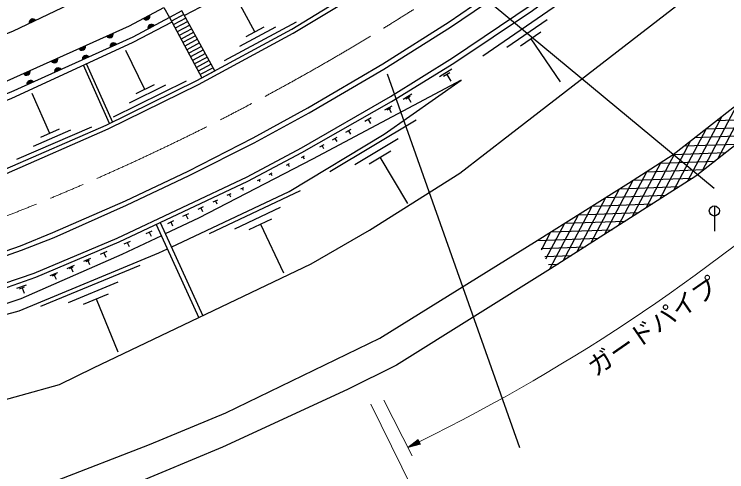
# Model space of a CAD drawing. Units: millimetres, scale not verified. Extents: x 40000 to 680000, y 20000 to 380000.
# Drawn here: x 393617 to 464038, y 267686 to 312884 of the extents above; entities that cross this region are included whole.
import ezdxf
from ezdxf.enums import TextEntityAlignment as Align

# ---------------------------------------------------------------- set-up
doc = ezdxf.new("R2010")
doc.units = ezdxf.units.MM
doc.header["$LTSCALE"] = 1000
doc.linetypes.add('CHAIN', pattern=[18.5, 12, -1.5, 3.5, -1.5])
for name, color, linetype, lineweight in [('M-BGD', 7, 'Continuous', 25), ('M-BMK', 2, 'CHAIN', 13), ('M-BMK-OTRS', 5, 'Continuous', 25), ('M-STR-HTXT', 7, 'Continuous', 13), ('M-STR-STRC', 7, 'Continuous', 25), ('M-STR-STRD', 7, 'Continuous', 25)]:
    doc.layers.add(name, color=color, linetype=linetype, lineweight=lineweight)
doc.styles.add('ＭＳ ゴシック', font='')
doc.styles.get('ＭＳ ゴシック').set_extended_font_data('MS Gothic')

msp = doc.modelspace()

# ---------------------------------------------------------------- linework, layer by layer
at = {"layer": 'M-BGD'}
for p, q in [((442614, 301012), (463864, 317456)), ((417401, 311135), (415352, 314924)), ((439933, 308785), (447927, 314263)), ((408397, 313555), (408961, 312551)), ((441059, 313704), (462785, 295707)), ((410384, 312859), (409150, 312199)), ((410577, 312509), (409340, 311847)), ((410771, 312159), (409530, 311495)), ((421465, 312108), (414361, 308267)), ((442297, 309622), (446294, 312361)), ((410964, 311808), (409720, 311143)), ((411157, 311458), (409910, 310791)), ((419433, 311622), (415881, 309701)), ((418289, 311615), (416513, 310655)), ((411351, 311108), (410099, 310438)), ((411544, 310758), (410289, 310086)), ((443662, 309774), (445660, 311143)), ((411737, 310407), (410479, 309734)), ((411930, 310057), (410669, 309382)), ((444661, 310459), (447582, 306195)), ((406532, 305464), (404635, 309317)), ((412124, 309707), (410858, 309030)), ((412317, 309357), (411048, 308678)), ((412510, 309007), (411238, 308326)), ((412704, 308656), (411428, 307974)), ((403035, 302101), (400477, 307844)), ((400745, 307967), (403312, 302237)), ((412897, 308306), (411618, 307621)), ((413090, 307956), (411807, 307269)), ((413283, 307606), (411997, 306917)), ((435652, 306727), (436878, 307482)), ((436059, 306752), (436672, 307130)), ((436366, 306941), (436768, 306287)), ((410618, 306278), (403393, 302723)), ((408575, 305871), (404962, 304093)), ((407435, 305908), (405628, 305019)), ((397120, 301119), (395402, 305068)), ((432045, 304507), (432905, 305036)), ((463152, 298592), (466658, 305221)), ((432331, 304524), (432761, 304789)), ((432546, 304657), (432828, 304198)), ((430254, 303442), (430970, 303851)), ((430487, 303449), (430846, 303654)), ((430667, 303551), (430885, 303169)), ((461607, 297381), (465116, 304016)), ((460167, 296369), (463574, 302812)), ((424797, 297339), (433346, 302465)), ((428282, 302316), (428903, 302671)), ((428593, 302493), (428829, 302079)), ((463039, 302393), (468096, 302581)), ((401252, 301742), (393848, 298521)), ((399186, 301431), (395484, 299820)), ((398046, 301522), (396195, 300716)), ((426381, 301230), (426911, 301533)), ((458800, 295496), (462032, 301607)), ((461963, 301553), (467089, 301743)), ((425077, 300486), (425544, 300752)), ((426646, 301382), (426848, 301028)), ((460887, 300712), (466083, 300905)), ((423832, 299775), (424239, 300007)), ((425311, 300619), (425489, 300308)), ((427276, 298051), (431550, 300613)), ((457434, 294624), (460490, 300403)), ((459811, 299872), (465034, 300066)), ((424036, 299891), (424191, 299620)), ((428686, 298122), (430823, 299403)), ((421993, 298735), (422312, 298903)), ((422152, 298819), (422265, 298606)), ((429755, 298762), (432488, 294203)), ((456067, 293751), (458948, 299198)), ((458734, 299031), (463961, 299225)), ((420530, 297965), (420835, 298126)), ((420682, 298045), (420789, 297842)), ((454701, 292878), (457551, 298268)), ((457418, 298182), (462889, 298385)), ((418822, 297066), (419110, 297217)), ((453334, 292006), (456178, 297382)), ((456101, 297332), (461816, 297545)), ((417666, 296457), (417942, 296603)), ((417804, 296530), (417901, 296345)), ((418966, 297141), (419067, 296949)), ((451968, 291133), (454804, 296496)), ((454784, 296483), (460689, 296702)), ((416003, 295629), (416316, 295777)), ((453442, 295633), (459358, 295852)), ((412904, 291223), (421897, 295472)), ((414677, 295003), (415062, 295185)), ((414870, 295094), (414991, 294837)), ((416159, 295703), (416258, 295494)), ((450601, 290260), (453442, 295633)), ((413274, 294341), (413735, 294558)), ((413505, 294450), (413650, 294142)), ((449235, 289388), (452087, 294782)), ((452087, 294782), (458027, 295002)), ((411789, 293640), (412330, 293895)), ((412059, 293767), (412230, 293406)), ((415435, 291686), (419932, 293810)), ((447868, 288515), (450732, 293931)), ((450732, 293931), (456696, 294152)), ((410287, 292931), (410866, 293204)), ((410576, 293067), (410758, 292681)), ((446588, 287805), (449377, 293080)), ((449377, 293080), (455365, 293302)), ((408032, 292311), (412242, 283091)), ((408791, 292225), (409378, 292502)), ((409085, 292363), (409270, 291972)), ((416843, 291617), (419091, 292679)), ((448022, 292229), (454034, 292452)), ((407646, 292127), (411857, 282907)), ((417967, 292148), (420233, 287352)), ((446163, 288712), (448022, 292229)), ((446667, 291378), (452703, 291602)), ((406662, 291219), (407261, 291502)), ((406961, 291361), (407150, 290962)), ((445738, 289620), (446667, 291378)), ((404487, 290193), (405098, 290481)), ((404792, 290337), (404985, 289930)), ((445313, 290527), (451372, 290752)), ((402137, 289179), (402805, 289463)), ((445681, 289740), (450041, 289902)), ((400506, 288487), (401202, 288782)), ((402471, 289321), (402660, 288876)), ((446050, 288954), (448710, 289052)), ((396251, 284041), (406062, 288107)), ((398846, 287781), (399571, 288089)), ((400720, 288468), (401068, 288616)), ((400894, 288542), (401051, 288170)), ((446418, 288167), (447379, 288202)), ((397156, 287064), (397911, 287384)), ((399068, 287762), (399431, 287916)), ((399250, 287839), (399414, 287452)), ((397387, 287043), (397765, 287203)), ((397576, 287123), (397747, 286721)), ((393860, 285814), (394843, 286158)), ((394152, 285769), (394643, 285941)), ((398975, 284403), (403880, 286436)), ((394398, 285855), (394581, 285331)), ((400472, 284258), (402925, 285274)), ((401698, 284766), (403867, 279533))]:
    msp.add_line(p, q, dxfattribs=at)
for points in [[(445108, 342309), (437065, 335982), (431605, 332120), (421911, 325870), (410938, 319531), (393430, 311168), (379830, 305877), (363672, 300550), (344851, 296254), (308168, 288725), (304936, 287447), (290625, 284712), (277379, 282724), (265625, 281410), (253161, 280487), (240234, 280131), (209553, 280735)], [(448738, 337499), (441231, 331696), (430362, 324189), (423269, 319849), (417251, 316340), (410439, 312760)], [(201491, 269238), (214968, 268812), (229545, 268386), (239311, 268279), (260227, 268972), (272372, 269966), (288388, 272026), (301332, 274361), (314897, 277353), (354173, 285751), (368217, 289498), (381481, 293590), (392720, 297594), (402699, 301935), (411665, 306348), (421040, 311417), (433256, 318883), (444309, 326598), (452236, 332863)], [(201659, 268739), (215135, 268312), (229713, 267886), (239478, 267780), (260395, 268472), (272539, 269467), (288555, 271526), (301499, 273861), (315064, 276853), (354275, 285345), (368373, 289114), (381650, 293184), (392867, 297166), (402890, 301556), (411821, 305959), (421196, 311024), (433424, 318383), (444477, 326098), (452562, 332432)], [(207990, 258586), (222394, 258152), (234730, 257837), (248775, 257935), (263237, 258671), (274121, 259621), (288494, 261450), (304705, 264446), (321209, 267958), (354901, 275255), (367933, 278536), (383665, 283263), (395588, 287311), (403773, 290747), (416642, 296820), (421995, 299691), (430808, 304752), (436930, 308585), (444700, 313816), (454039, 320679), (458687, 324315)], [(207972, 258248), (222408, 257768), (234659, 257351), (248757, 257386), (263210, 258114), (274077, 259091), (288565, 260955), (304723, 263770), (321325, 267427), (355202, 274734), (367933, 278018), (383967, 282768), (395739, 286896), (403995, 290403), (416690, 296396), (422053, 299219), (430913, 304279), (437056, 308061), (444851, 313272), (454226, 320126), (458997, 323904)], [(199324, 277267), (204199, 277086), (220392, 276696), (236337, 276199), (249991, 276376), (263787, 277140), (276021, 278418), (291433, 280744), (304661, 283203), (317587, 285858), (357946, 294611), (368404, 297665), (384118, 302823), (392924, 306294), (404998, 311737), (408397, 313555)], [(409199, 312108), (405353, 310087), (393281, 304532), (384513, 301199), (368710, 296058), (358243, 293075), (317960, 284283), (304980, 281543), (291708, 279258), (276217, 276830), (264027, 275503), (250054, 274704), (236594, 274552), (220749, 274934), (201049, 275548), (199244, 275663)], [(408961, 312551), (405346, 310617), (393272, 305175), (384465, 301704), (368751, 296546), (358293, 293492), (317951, 284925), (304980, 282253), (291699, 279901), (276207, 277472), (264018, 276145), (250044, 275346), (236685, 275079), (220740, 275576), (204547, 275967), (199275, 276162)], [(445313, 290527), (454332, 296191), (458736, 299032), (470709, 308385)], [(437784, 306374), (423082, 298580), (411825, 292747), (408547, 291184)], [(409139, 289887), (420774, 295384), (430185, 301048), (437784, 306374)], [(472390, 306157), (465732, 300613), (460973, 296884), (446626, 287722)], [(361896, 267498), (381072, 271742), (390483, 274192), (398082, 276305), (401456, 277939), (422976, 288219), (428729, 291557), (437642, 297186), (442614, 301012)], [(408161, 291000), (404244, 289134), (394265, 284757), (385689, 281889), (375089, 278791), (363814, 275817), (355806, 273917)], [(383754, 262518), (397479, 266699), (406996, 270392), (414524, 273517), (429759, 280886), (445313, 290527)], [(355806, 273917), (362340, 274947), (370543, 276776), (390909, 282733), (394105, 283585), (407901, 289302), (408753, 289704)], [(446626, 287722), (431392, 278205), (426563, 275808), (414205, 270108), (402202, 265101), (399574, 264391), (384499, 259641)]]:
    msp.add_lwpolyline(points, dxfattribs=at)
msp.add_lwpolyline([(410191, 313209), (408961, 312551), (412160, 306615), (413446, 307311)], close=True, dxfattribs=at)
for centre, radius, start, end in [((406672, 312694), 354, 216.94752, 19.35269), ((406672, 312694), 283, 219.17156, 17.12866), ((406672, 312694), 212, 222.91788, 13.38233), ((406672, 312694), 142, 230.62961, 5.6706), ((406672, 312694), 100, 240.94727, 355.35294), ((395440, 312068), 354, 34.33064, 196.73582), ((395440, 312068), 283, 36.55468, 194.51178), ((395440, 312068), 212, 40.301, 190.76545), ((395440, 312068), 142, 48.01273, 183.05372), ((395440, 312068), 100, 58.3304, 172.73606), ((407179, 311536), 354, 36.94752, 199.35269), ((407179, 311536), 283, 39.17156, 197.12866), ((407179, 311536), 212, 42.91788, 193.38233), ((407179, 311536), 142, 50.62961, 185.6706), ((407179, 311536), 100, 60.94727, 175.35294), ((403042, 310914), 354, 213.06018, 15.46536), ((403042, 310914), 283, 215.28422, 13.24132), ((403042, 310914), 212, 219.03055, 9.49499), ((403042, 310914), 142, 226.74228, 1.78326), ((403042, 310914), 100, 237.05994, 351.4656), ((403434, 309696), 354, 33.06018, 195.46536), ((403434, 309696), 283, 35.28422, 193.24132), ((403434, 309696), 212, 39.03055, 189.49499), ((400307, 309681), 354, 213.06018, 15.46536), ((400307, 309681), 283, 215.28422, 13.24132), ((400307, 309681), 212, 219.03055, 9.49499), ((400307, 309681), 142, 226.74228, 1.78326), ((400307, 309681), 100, 237.05994, 351.4656), ((403434, 309696), 142, 46.74228, 181.78326), ((403434, 309696), 100, 57.05994, 171.4656), ((397572, 308448), 354, 213.06018, 15.46536), ((397572, 308448), 283, 215.28422, 13.24132), ((397572, 308448), 212, 219.03055, 9.49499), ((397572, 308448), 142, 226.74228, 1.78326), ((400699, 308463), 354, 33.06018, 195.46536), ((400699, 308463), 283, 35.28422, 193.24132), ((400699, 308463), 212, 39.03055, 189.49499), ((400699, 308463), 142, 46.74228, 181.78326), ((400699, 308463), 100, 57.05994, 171.4656), ((397572, 308448), 100, 237.05994, 351.4656), ((394837, 307216), 354, 213.06018, 15.46536), ((394837, 307216), 283, 215.28422, 13.24132), ((394837, 307216), 212, 219.03055, 9.49499), ((394837, 307216), 142, 226.74228, 1.78326), ((394837, 307216), 100, 237.05994, 351.4656), ((397964, 307230), 354, 33.06018, 195.46536), ((397964, 307230), 283, 35.28422, 193.24132), ((397964, 307230), 212, 39.03055, 189.49499), ((397964, 307230), 142, 46.74228, 181.78326), ((397964, 307230), 100, 57.05994, 171.4656), ((395229, 305997), 354, 33.06018, 195.46536), ((395229, 305997), 283, 35.28422, 193.24132), ((395229, 305997), 212, 39.03055, 189.49499), ((395229, 305997), 142, 46.74228, 181.78326), ((395229, 305997), 100, 57.05994, 171.4656)]:
    msp.add_arc(centre, radius, start, end, dxfattribs=at)
at = {"layer": 'M-BMK'}
msp.add_arc((307414, 511280), 234449, 284.69546, 308.8307, dxfattribs=at)
at = {"layer": 'M-BMK-OTRS'}
msp.add_lwpolyline([(201002, 261768), (215966, 261236), (230757, 260830), (244901, 260695), (258729, 261306), (272715, 262476), (286124, 264100), (298888, 266160), (312454, 269023), (329827, 272725), (351163, 277326), (357798, 278757), (372280, 282753), (384292, 286533), (394220, 290011), (397440, 291318), (404609, 294437), (410807, 297370), (417231, 300667), (422630, 303653), (430042, 307992), (436590, 312152), (444678, 317691), (456881, 326708)], dxfattribs=at)
at = {"layer": 'M-STR-HTXT'}
for p, q in [((430153, 274772), (432947, 269270)), ((428862, 274359), (433526, 264941)), ((432530, 270093), (433545, 270863)), ((432530, 270093), (433654, 270638)), ((433633, 270683), (432733, 270247)), ((433676, 270593), (432777, 270157)), ((432936, 270401), (433611, 270728)), ((433023, 270221), (433698, 270548)), ((433589, 270773), (433139, 270555)), ((433720, 270503), (433270, 270285)), ((433342, 270709), (433567, 270818)), ((433517, 270349), (433742, 270458)), ((433764, 270413), (433545, 270863)), ((432530, 270093), (433764, 270413))]:
    msp.add_line(p, q, dxfattribs=at)
msp.add_arc((350539, 439130), 187872, 296.25677, 311.82457, dxfattribs=at)
at = {"layer": 'M-STR-STRC'}
for p, q in [((430478, 307013), (443554, 270089)), ((462813, 293950), (462813, 291450))]:
    msp.add_line(p, q, dxfattribs=at)
msp.add_circle((462813, 293450), 500, dxfattribs=at)
at = {"layer": 'M-STR-STRD'}
msp.add_lwpolyline([(201090, 261131), (216106, 260660), (230842, 260328), (245002, 260276), (258830, 260887), (272816, 262057), (286225, 263680), (298989, 265741), (312555, 268604), (329928, 272306), (351264, 276906), (357899, 278338), (372391, 282275), (384369, 286038), (394321, 289591), (397551, 290813), (404710, 294017), (410908, 296951), (417334, 300190), (422764, 303140), (430132, 307470), (436732, 311600), (444763, 317082), (457185, 326306)], dxfattribs=at)

# ---------------------------------------------------------------- texts
at = {"layer": 'M-STR-HTXT', "style": 'ＭＳ ゴシック'}
msp.add_text('ガードパイプ', height=1833, rotation=34.691, dxfattribs=at).set_placement((457547, 280853), align=Align.BOTTOM_CENTER)

doc.saveas('drawing.dxf')
